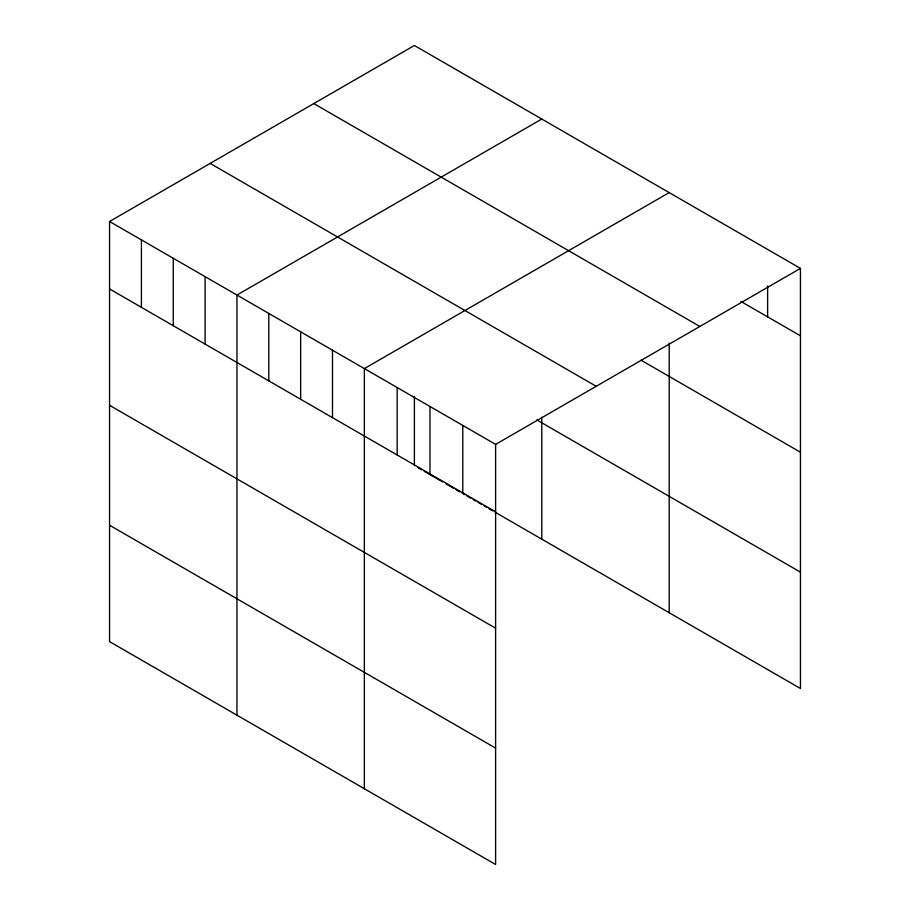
<?xml version="1.0" encoding="UTF-8"?>
<svg xmlns="http://www.w3.org/2000/svg" width="910" height="910" viewBox="0 0 910 910"><rect width="100%" height="100%" fill="white"/><g stroke="black" fill="none" stroke-linecap="round" stroke-linejoin="round"><path stroke-width="1.36" d="M109.553 221.494L495.609 444.376L495.609 864.5L109.553 641.618L109.553 221.494L414.391 45.5L800.447 268.382L800.447 688.506L495.245 512.296M541.791 119.051L236.953 295.045L236.953 715.169M669.191 192.601L364.353 368.596L364.353 788.72M495.609 444.376L800.447 268.382M740.888 301.438L800.447 335.824M313.802 103.581L699.847 326.462M641.015 360.167L800.447 452.213M210.153 163.413L596.198 386.295M536.889 419.954L800.447 572.117M109.553 288.936L495.609 511.818M418.065 467.74L421.739 469.867M424.197 471.278L442.567 481.89M446.241 484.006L453.589 488.249M456.046 489.671L459.721 491.787M462.166 493.197L464.612 494.619M467.069 496.03L470.743 498.157M473.189 499.567L475.646 500.978M478.091 502.4L481.765 504.515M484.222 505.937L486.668 507.348M489.114 508.758L492.788 510.885M109.553 405.325L495.609 628.207M109.553 525.229L495.609 748.111M767.63 285.967L767.63 316.873M669.191 343.172L669.191 612.726M541.791 417.269L541.791 539.175M462.792 425.436L462.792 492.879M429.975 406.486L429.975 473.928M414.391 396.339L414.391 465.624M397.158 387.546L397.158 454.989M332.503 350.213L332.503 417.656M300.653 331.82L300.653 399.262M268.803 313.438L268.803 380.869M205.103 276.663L205.103 344.094M173.253 258.269L173.253 325.712M141.403 239.887L141.403 307.318"/></g></svg>
